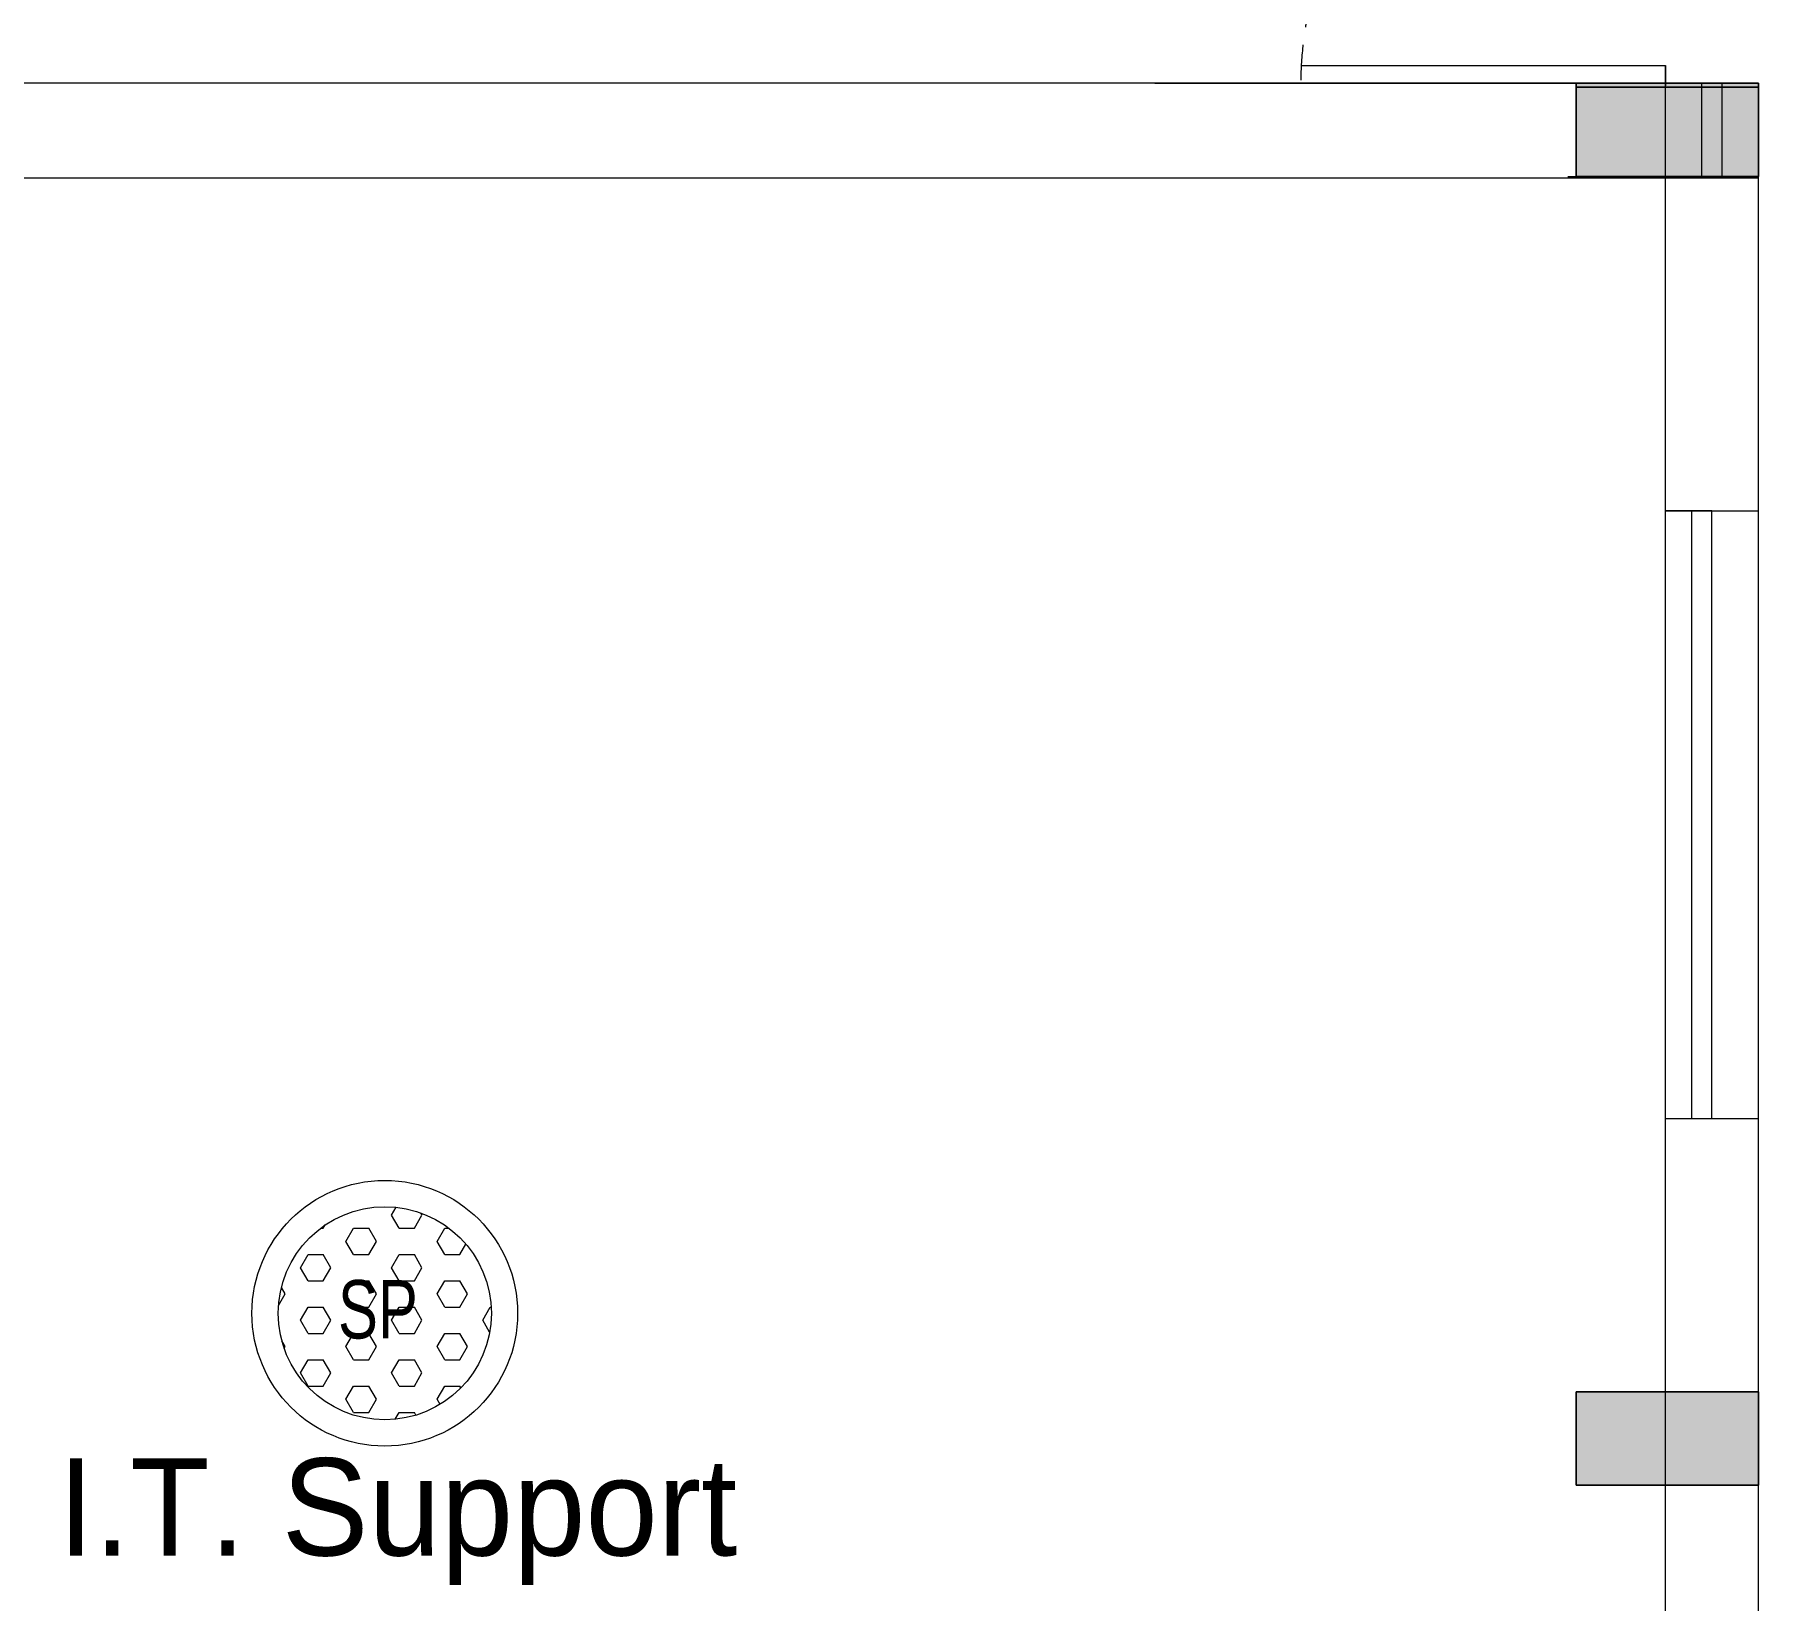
# Model space of a CAD drawing. Header units: metres. Extents: x 191982 to 427160, y -8904 to 80370.
# Drawn here: x 407812 to 412068, y 38377 to 42242 of the extents above; entities that cross this region are included whole.
import ezdxf

# ---------------------------------------------------------------- set-up
doc = ezdxf.new("R2010")
doc.units = ezdxf.units.M
doc.header["$LTSCALE"] = 700
doc.header["$MEASUREMENT"] = 0
doc.linetypes.add('HIDDEN2', pattern=[0.1875, 0.125, -0.0625])
doc.layers.add('MAIN GATE', color=7, linetype='Continuous', lineweight=9)
doc.layers.add('NEW PLANS', color=7, linetype='Continuous', lineweight=9)
doc.styles.add('RVR', font='MOD20.TTF')
doc.styles.get("Standard").update_dxf_attribs({"font": 'swisscl.ttf'})

# ---------------------------------------------------------------- blocks, each defined once
blk = doc.blocks.new('DAS')
at = {"layer": 'MAIN GATE'}
h = blk.add_hatch(dxfattribs=at)
h.set_pattern_fill('HEX', color=1, scale=0.3, style=0)
h.paths.add_polyline_path([(-3163.779, -2.1999, 1), (-3163.253, -2.1999, 1)])
at = {"layer": 'MAIN GATE', "color": 5}
for radius in [0.3279, 0.263]:
    blk.add_circle((-3163.516, -2.1999), radius, dxfattribs=at)
at = {"layer": 'NEW PLANS', "color": 7}
blk.add_text('SP', height=0.144, dxfattribs=at).set_placement((-3163.6314, -2.2621))

msp = doc.modelspace()

# ---------------------------------------------------------------- hatches: boundary and pattern name
at = {"layer": 'NEW PLANS'}
for points in [[(411847.772, 42121.692), (411847.772, 41891.692), (411617.772, 41891.692), (411617.772, 42121.692)], [(411847.772, 42121.692), (411847.772, 41891.692), (411617.772, 41891.692), (411617.772, 42121.692)], [(411617.772, 42121.692), (411617.772, 41891.692), (411837.772, 41891.692), (411837.772, 42121.692)], [(411617.772, 42121.692), (411617.772, 41891.692), (411837.772, 41891.692), (411837.772, 42121.692)], [(411617.772, 42121.692), (411617.772, 41891.692), (411837.772, 41891.692), (411837.772, 42121.692)], [(411617.772, 42121.692), (411617.772, 41891.692), (411837.772, 41891.692), (411837.772, 42121.692)], [(411847.772, 42121.692), (411847.772, 41891.692), (411617.772, 41891.692), (411617.772, 42121.692)], [(411847.772, 42121.692), (411847.772, 41891.692), (411617.772, 41891.692), (411617.772, 42121.692)], [(411617.772, 42121.692), (411617.772, 41891.692), (411837.772, 41891.692), (411837.772, 42121.692)], [(411617.772, 42121.692), (411617.772, 41891.692), (411837.772, 41891.692), (411837.772, 42121.692)], [(411617.772, 42121.692), (411617.772, 41891.692), (411837.772, 41891.692), (411837.772, 42121.692)], [(411847.772, 42121.692), (411847.772, 41891.692), (411617.772, 41891.692), (411617.772, 42121.692)], [(411847.772, 42121.692), (411847.772, 41891.692), (411617.772, 41891.692), (411617.772, 42121.692)], [(411617.772, 42121.692), (411617.772, 41891.692), (411837.772, 41891.692), (411837.772, 42121.692)], [(411617.772, 42121.692), (411617.772, 41891.692), (411837.772, 41891.692), (411837.772, 42121.692)], [(411847.772, 42121.692), (411847.772, 41891.692), (411617.772, 41891.692), (411617.772, 42121.692)], [(411847.772, 42121.692), (411847.772, 41891.692), (411617.772, 41891.692), (411617.772, 42121.692)], [(411847.772, 42121.692), (411847.772, 41891.692), (411617.772, 41891.692), (411617.772, 42121.692)], [(411847.772, 42121.692), (411847.772, 41891.692), (411617.772, 41891.692), (411617.772, 42121.692)], [(411617.772, 42121.692), (411617.772, 41891.692), (411837.772, 41891.692), (411837.772, 42121.692)], [(411617.772, 42121.692), (411617.772, 41891.692), (411837.772, 41891.692), (411837.772, 42121.692)], [(411617.772, 42121.692), (411617.772, 41891.692), (411837.772, 41891.692), (411837.772, 42121.692)], [(411617.772, 42121.692), (411617.772, 41891.692), (411837.772, 41891.692), (411837.772, 42121.692)], [(411847.772, 42121.692), (411847.772, 41891.692), (411617.772, 41891.692), (411617.772, 42121.692)], [(411847.772, 42121.692), (411847.772, 41891.692), (411617.772, 41891.692), (411617.772, 42121.692)], [(411617.772, 42121.692), (411617.772, 41891.692), (411837.772, 41891.692), (411837.772, 42121.692)], [(411617.772, 42121.692), (411617.772, 41891.692), (411837.772, 41891.692), (411837.772, 42121.692)], [(411617.772, 42121.692), (411617.772, 41891.692), (411837.772, 41891.692), (411837.772, 42121.692)], [(411847.772, 42121.692), (411847.772, 41891.692), (411617.772, 41891.692), (411617.772, 42121.692)], [(411847.772, 42121.692), (411847.772, 41891.692), (411617.772, 41891.692), (411617.772, 42121.692)], [(411617.772, 42121.692), (411617.772, 41891.692), (411837.772, 41891.692), (411837.772, 42121.692)], [(411617.772, 42121.692), (411617.772, 41891.692), (411837.772, 41891.692), (411837.772, 42121.692)], [(411847.772, 42121.692), (411847.772, 41891.692), (411617.772, 41891.692), (411617.772, 42121.692)], [(411847.772, 42121.692), (411847.772, 41891.692), (411617.772, 41891.692), (411617.772, 42121.692)], [(411837.772, 42121.692), (411837.772, 41891.692), (412067.772, 41891.692), (412067.772, 42121.692)], [(411837.772, 42121.692), (411837.772, 41891.692), (412067.772, 41891.692), (412067.772, 42121.692)], [(411837.772, 42121.692), (411837.772, 41891.692), (412067.772, 41891.692), (412067.772, 42121.692)], [(411837.772, 42121.692), (411837.772, 41891.692), (412067.772, 41891.692), (412067.772, 42121.692)], [(411837.772, 42121.692), (411837.772, 41891.692), (412067.772, 41891.692), (412067.772, 42121.692)], [(411837.772, 42121.692), (411837.772, 41891.692), (412067.772, 41891.692), (412067.772, 42121.692)], [(411837.772, 42121.692), (411837.772, 41891.692), (412067.772, 41891.692), (412067.772, 42121.692)], [(411837.772, 42121.692), (411837.772, 41891.692), (412067.772, 41891.692), (412067.772, 42121.692)], [(411837.772, 42121.692), (411837.772, 41891.692), (412067.772, 41891.692), (412067.772, 42121.692)], [(411837.772, 42121.692), (411837.772, 41891.692), (412067.772, 41891.692), (412067.772, 42121.692)], [(411837.772, 42121.692), (411837.772, 41891.692), (412067.772, 41891.692), (412067.772, 42121.692)], [(411837.772, 42121.692), (411837.772, 41891.692), (412067.772, 41891.692), (412067.772, 42121.692)], [(411837.772, 42121.692), (411837.772, 41891.692), (412067.772, 41891.692), (412067.772, 42121.692)], [(411837.772, 42121.692), (411837.772, 41891.692), (412067.772, 41891.692), (412067.772, 42121.692)], [(411837.772, 42121.692), (411837.772, 41891.692), (412067.772, 41891.692), (412067.772, 42121.692)], [(411837.772, 42121.692), (411837.772, 41891.692), (412067.772, 41891.692), (412067.772, 42121.692)], [(411837.772, 42121.692), (411837.772, 41891.692), (412067.772, 41891.692), (412067.772, 42121.692)], [(411837.772, 42121.692), (411837.772, 41891.692), (412067.772, 41891.692), (412067.772, 42121.692)], [(411847.772, 42121.692), (412067.772, 42121.692), (412067.772, 41891.692), (411847.772, 41891.692)], [(411847.772, 42121.692), (412067.772, 42121.692), (412067.772, 41891.692), (411847.772, 41891.692)], [(411847.772, 42121.692), (412067.772, 42121.692), (412067.772, 41891.692), (411847.772, 41891.692)], [(411847.772, 42121.692), (412067.772, 42121.692), (412067.772, 41891.692), (411847.772, 41891.692)], [(411847.772, 42121.692), (412067.772, 42121.692), (412067.772, 41891.692), (411847.772, 41891.692)], [(411847.772, 42121.692), (412067.772, 42121.692), (412067.772, 41891.692), (411847.772, 41891.692)], [(411847.772, 42121.692), (412067.772, 42121.692), (412067.772, 41891.692), (411847.772, 41891.692)], [(411847.772, 42121.692), (412067.772, 42121.692), (412067.772, 41891.692), (411847.772, 41891.692)], [(411847.772, 42121.692), (412067.772, 42121.692), (412067.772, 41891.692), (411847.772, 41891.692)], [(411847.772, 42121.692), (412067.772, 42121.692), (412067.772, 41891.692), (411847.772, 41891.692)], [(411847.772, 42121.692), (412067.772, 42121.692), (412067.772, 41891.692), (411847.772, 41891.692)], [(411847.772, 42121.692), (412067.772, 42121.692), (412067.772, 41891.692), (411847.772, 41891.692)], [(411847.772, 42121.692), (412067.772, 42121.692), (412067.772, 41891.692), (411847.772, 41891.692)], [(411847.772, 42121.692), (412067.772, 42121.692), (412067.772, 41891.692), (411847.772, 41891.692)], [(411847.772, 42121.692), (412067.772, 42121.692), (412067.772, 41891.692), (411847.772, 41891.692)], [(411847.772, 42121.692), (412067.772, 42121.692), (412067.772, 41891.692), (411847.772, 41891.692)], [(411847.772, 38891.692), (411847.772, 38661.692), (411617.772, 38661.692), (411617.772, 38891.692)], [(411847.772, 38891.692), (411847.772, 38661.692), (411617.772, 38661.692), (411617.772, 38891.692)], [(411617.772, 38891.692), (411617.772, 38661.692), (411837.772, 38661.692), (411837.772, 38891.692)], [(411617.772, 38891.692), (411617.772, 38661.692), (411837.772, 38661.692), (411837.772, 38891.692)], [(411617.772, 38891.692), (411617.772, 38661.692), (411837.772, 38661.692), (411837.772, 38891.692)], [(411847.772, 38891.692), (411847.772, 38661.692), (411617.772, 38661.692), (411617.772, 38891.692)], [(411847.772, 38891.692), (411847.772, 38661.692), (411617.772, 38661.692), (411617.772, 38891.692)], [(411617.772, 38891.692), (411617.772, 38661.692), (411837.772, 38661.692), (411837.772, 38891.692)], [(411617.772, 38891.692), (411617.772, 38661.692), (411837.772, 38661.692), (411837.772, 38891.692)], [(411847.772, 38891.692), (411847.772, 38661.692), (411617.772, 38661.692), (411617.772, 38891.692)], [(411847.772, 38891.692), (411847.772, 38661.692), (411617.772, 38661.692), (411617.772, 38891.692)], [(411847.772, 38891.692), (411847.772, 38661.692), (411617.772, 38661.692), (411617.772, 38891.692)], [(411847.772, 38891.692), (411847.772, 38661.692), (411617.772, 38661.692), (411617.772, 38891.692)], [(411617.772, 38891.692), (411617.772, 38661.692), (411837.772, 38661.692), (411837.772, 38891.692)], [(411617.772, 38891.692), (411617.772, 38661.692), (411837.772, 38661.692), (411837.772, 38891.692)], [(411617.772, 38891.692), (411617.772, 38661.692), (411837.772, 38661.692), (411837.772, 38891.692)], [(411847.772, 38891.692), (411847.772, 38661.692), (411617.772, 38661.692), (411617.772, 38891.692)], [(411847.772, 38891.692), (411847.772, 38661.692), (411617.772, 38661.692), (411617.772, 38891.692)], [(411617.772, 38891.692), (411617.772, 38661.692), (411837.772, 38661.692), (411837.772, 38891.692)], [(411617.772, 38891.692), (411617.772, 38661.692), (411837.772, 38661.692), (411837.772, 38891.692)], [(411847.772, 38891.692), (411847.772, 38661.692), (411617.772, 38661.692), (411617.772, 38891.692)], [(411847.772, 38891.692), (411847.772, 38661.692), (411617.772, 38661.692), (411617.772, 38891.692)], [(411837.772, 38891.692), (411837.772, 38661.692), (412067.772, 38661.692), (412067.772, 38891.692)], [(411837.772, 38891.692), (411837.772, 38661.692), (412067.772, 38661.692), (412067.772, 38891.692)], [(411837.772, 38891.692), (411837.772, 38661.692), (412067.772, 38661.692), (412067.772, 38891.692)], [(411837.772, 38891.692), (411837.772, 38661.692), (412067.772, 38661.692), (412067.772, 38891.692)], [(411837.772, 38891.692), (411837.772, 38661.692), (412067.772, 38661.692), (412067.772, 38891.692)], [(411837.772, 38891.692), (411837.772, 38661.692), (412067.772, 38661.692), (412067.772, 38891.692)], [(411837.772, 38891.692), (411837.772, 38661.692), (412067.772, 38661.692), (412067.772, 38891.692)], [(411837.772, 38891.692), (411837.772, 38661.692), (412067.772, 38661.692), (412067.772, 38891.692)], [(411837.772, 38891.692), (411837.772, 38661.692), (412067.772, 38661.692), (412067.772, 38891.692)], [(411837.772, 38891.692), (411837.772, 38661.692), (412067.772, 38661.692), (412067.772, 38891.692)], [(411847.772, 38891.692), (412067.772, 38891.692), (412067.772, 38661.692), (411847.772, 38661.692)], [(411847.772, 38891.692), (412067.772, 38891.692), (412067.772, 38661.692), (411847.772, 38661.692)], [(411847.772, 38891.692), (412067.772, 38891.692), (412067.772, 38661.692), (411847.772, 38661.692)], [(411847.772, 38891.692), (412067.772, 38891.692), (412067.772, 38661.692), (411847.772, 38661.692)], [(411847.772, 38891.692), (412067.772, 38891.692), (412067.772, 38661.692), (411847.772, 38661.692)], [(411847.772, 38891.692), (412067.772, 38891.692), (412067.772, 38661.692), (411847.772, 38661.692)], [(411847.772, 38891.692), (412067.772, 38891.692), (412067.772, 38661.692), (411847.772, 38661.692)], [(411847.772, 38891.692), (412067.772, 38891.692), (412067.772, 38661.692), (411847.772, 38661.692)], [(411847.772, 38891.692), (412067.772, 38891.692), (412067.772, 38661.692), (411847.772, 38661.692)], [(411847.772, 38891.692), (412067.772, 38891.692), (412067.772, 38661.692), (411847.772, 38661.692)], [(411847.772, 38891.692), (412067.772, 38891.692), (412067.772, 38661.692), (411847.772, 38661.692)], [(411847.772, 38891.692), (412067.772, 38891.692), (412067.772, 38661.692), (411847.772, 38661.692)]]:
    msp.add_hatch(color=256, dxfattribs=at).paths.add_polyline_path(points)

# ---------------------------------------------------------------- linework, layer by layer
for p, q in [((410937.772, 42165.168), (411837.772, 42165.168)), ((411837.772, 41888.216), (411837.772, 42165.168)), ((411837.772, 42165.168), (411837.772, 42115.168)), ((411837.772, 42121.692), (405837.772, 42121.692)), ((410577.772, 42121.692), (412067.772, 42121.692)), ((411597.519, 42121.692), (412067.772, 42121.692)), ((412067.772, 42121.692), (411617.772, 42121.692)), ((412067.772, 42121.692), (411617.772, 42121.692)), ((412067.772, 42121.692), (411617.772, 42121.692)), ((412067.772, 42121.692), (411617.772, 42121.692)), ((411617.772, 42121.692), (412067.772, 42121.692)), ((411617.772, 42121.692), (412067.772, 42121.692)), ((411617.772, 42121.692), (412067.772, 42121.692)), ((411617.772, 42121.692), (412067.772, 42121.692)), ((411617.772, 42121.692), (412067.772, 42121.692)), ((411617.772, 41891.692), (411617.772, 42121.692)), ((411617.772, 42121.692), (412067.772, 42121.692)), ((411617.772, 42121.692), (412067.772, 42121.692)), ((411617.772, 42121.692), (412067.772, 42121.692)), ((411617.772, 42121.692), (412067.772, 42121.692)), ((411617.772, 42121.692), (412067.772, 42121.692)), ((411617.772, 41891.692), (411617.772, 42121.692)), ((411617.772, 42121.692), (412067.772, 42121.692)), ((411617.772, 42121.692), (412067.772, 42121.692)), ((411617.772, 42121.692), (412067.772, 42121.692)), ((411617.772, 42121.692), (412067.772, 42121.692)), ((411617.772, 41891.692), (411617.772, 42121.692)), ((412067.772, 42121.692), (411617.772, 42121.692)), ((411617.772, 42121.692), (412067.772, 42121.692)), ((411617.772, 42121.692), (412067.772, 42121.692)), ((411617.772, 41891.692), (411617.772, 42121.692)), ((411617.772, 42121.692), (412067.772, 42121.692)), ((411617.772, 42121.692), (412067.772, 42121.692)), ((411617.772, 42121.692), (412067.772, 42121.692)), ((411617.772, 42121.692), (412067.772, 42121.692)), ((411617.772, 42121.692), (412067.772, 42121.692)), ((411617.772, 41891.692), (411617.772, 42121.692)), ((411617.772, 42121.692), (412067.772, 42121.692)), ((411617.772, 42121.692), (412067.772, 42121.692)), ((411617.772, 42121.692), (412067.772, 42121.692)), ((411617.772, 42121.692), (412067.772, 42121.692)), ((411617.772, 41891.692), (411617.772, 42121.692)), ((412067.772, 42121.692), (411617.772, 42121.692)), ((411617.772, 42121.692), (412067.772, 42121.692)), ((411617.772, 42121.692), (412067.772, 42121.692)), ((411617.772, 41891.692), (411617.772, 42121.692)), ((411617.772, 42121.692), (412067.772, 42121.692)), ((411617.772, 42121.692), (412067.772, 42121.692)), ((411617.772, 42121.692), (412067.772, 42121.692)), ((411617.772, 42121.692), (412067.772, 42121.692)), ((411617.772, 41891.692), (411617.772, 42121.692)), ((412067.772, 42121.692), (411617.772, 42121.692)), ((411617.772, 42121.692), (412067.772, 42121.692)), ((411617.772, 42121.692), (412067.772, 42121.692)), ((411617.772, 41891.692), (411617.772, 42121.692)), ((412067.772, 42121.692), (411617.772, 42121.692)), ((412067.772, 42121.692), (411617.772, 42121.692)), ((412067.772, 42121.692), (411617.772, 42121.692)), ((412067.772, 42121.692), (411617.772, 42121.692)), ((411617.772, 42121.692), (412067.772, 42121.692)), ((411617.772, 42121.692), (412067.772, 42121.692)), ((411617.772, 42121.692), (412067.772, 42121.692)), ((411617.772, 42121.692), (412067.772, 42121.692)), ((411617.772, 42121.692), (412067.772, 42121.692)), ((411617.772, 41891.692), (411617.772, 42121.692)), ((411617.772, 42121.692), (412067.772, 42121.692)), ((411617.772, 42121.692), (412067.772, 42121.692)), ((411617.772, 42121.692), (412067.772, 42121.692)), ((411617.772, 42121.692), (412067.772, 42121.692)), ((411617.772, 42121.692), (412067.772, 42121.692)), ((411617.772, 41891.692), (411617.772, 42121.692)), ((411617.772, 42121.692), (412067.772, 42121.692)), ((411617.772, 42121.692), (412067.772, 42121.692)), ((411617.772, 42121.692), (412067.772, 42121.692)), ((411617.772, 42121.692), (412067.772, 42121.692)), ((411617.772, 41891.692), (411617.772, 42121.692)), ((412067.772, 42121.692), (411617.772, 42121.692)), ((411617.772, 42121.692), (412067.772, 42121.692)), ((411617.772, 42121.692), (412067.772, 42121.692)), ((411617.772, 41891.692), (411617.772, 42121.692)), ((411617.772, 42121.692), (412067.772, 42121.692)), ((411617.772, 42121.692), (412067.772, 42121.692)), ((411617.772, 42121.692), (412067.772, 42121.692)), ((411617.772, 42121.692), (412067.772, 42121.692)), ((411617.772, 42121.692), (412067.772, 42121.692)), ((411617.772, 41891.692), (411617.772, 42121.692)), ((411617.772, 42121.692), (412067.772, 42121.692)), ((411617.772, 42121.692), (412067.772, 42121.692)), ((411617.772, 42121.692), (412067.772, 42121.692)), ((411617.772, 42121.692), (412067.772, 42121.692)), ((411617.772, 41891.692), (411617.772, 42121.692)), ((412067.772, 42121.692), (411617.772, 42121.692)), ((411617.772, 42121.692), (412067.772, 42121.692)), ((411617.772, 42121.692), (412067.772, 42121.692)), ((411617.772, 41891.692), (411617.772, 42121.692)), ((411617.772, 42121.692), (412067.772, 42121.692)), ((411617.772, 42121.692), (412067.772, 42121.692)), ((411617.772, 42121.692), (412067.772, 42121.692)), ((411617.772, 42121.692), (412067.772, 42121.692)), ((411617.772, 41891.692), (411617.772, 42121.692)), ((412067.772, 42121.692), (411617.772, 42121.692)), ((411617.772, 42121.692), (412067.772, 42121.692)), ((411617.772, 42121.692), (412067.772, 42121.692)), ((411617.772, 41891.692), (411617.772, 42121.692)), ((412067.772, 42111.692), (411617.772, 42111.692)), ((412067.772, 42111.692), (411617.772, 42111.692)), ((412067.772, 42111.692), (411617.772, 42111.692)), ((412067.772, 42111.692), (411617.772, 42111.692)), ((411617.772, 42111.692), (412067.772, 42111.692)), ((411617.772, 42111.692), (412067.772, 42111.692)), ((411617.772, 42111.692), (412067.772, 42111.692)), ((411617.772, 42111.692), (412067.772, 42111.692)), ((411617.772, 42111.692), (412067.772, 42111.692)), ((411617.772, 42111.692), (412067.772, 42111.692)), ((411617.772, 42111.692), (412067.772, 42111.692)), ((411617.772, 42111.692), (412067.772, 42111.692)), ((411617.772, 42111.692), (412067.772, 42111.692)), ((411617.772, 42111.692), (412067.772, 42111.692)), ((411617.772, 42111.692), (412067.772, 42111.692)), ((411617.772, 42111.692), (412067.772, 42111.692)), ((411617.772, 42111.692), (412067.772, 42111.692)), ((411617.772, 42111.692), (412067.772, 42111.692)), ((411617.772, 42111.692), (412067.772, 42111.692)), ((411617.772, 42111.692), (412067.772, 42111.692)), ((411617.772, 42111.692), (412067.772, 42111.692)), ((411617.772, 42111.692), (412067.772, 42111.692)), ((411617.772, 42111.692), (412067.772, 42111.692)), ((411617.772, 42111.692), (412067.772, 42111.692)), ((411617.772, 42111.692), (412067.772, 42111.692)), ((411617.772, 42111.692), (412067.772, 42111.692)), ((411617.772, 42111.692), (412067.772, 42111.692)), ((411617.772, 42111.692), (412067.772, 42111.692)), ((411617.772, 42111.692), (412067.772, 42111.692)), ((411617.772, 42111.692), (412067.772, 42111.692)), ((411617.772, 42111.692), (412067.772, 42111.692)), ((411617.772, 42111.692), (412067.772, 42111.692)), ((411617.772, 42111.692), (412067.772, 42111.692)), ((411617.772, 42111.692), (412067.772, 42111.692)), ((411617.772, 42111.692), (412067.772, 42111.692)), ((411617.772, 42111.692), (412067.772, 42111.692)), ((411617.772, 42111.692), (412067.772, 42111.692)), ((411837.772, 39641.692), (411837.772, 42121.692)), ((411837.772, 39641.692), (411837.772, 42121.692)), ((411837.772, 41888.216), (411837.772, 42121.692)), ((411927.772, 41891.692), (411927.772, 42121.692)), ((411927.772, 41891.692), (411927.772, 42121.692)), ((411977.772, 41891.692), (411977.772, 42121.692)), ((411977.772, 41891.692), (411977.772, 42121.692)), ((412067.772, 39641.692), (412067.772, 42121.692)), ((412067.772, 41891.692), (412067.772, 42121.692)), ((412067.772, 41891.692), (412067.772, 42121.692)), ((412067.772, 41891.692), (412067.772, 42121.692)), ((412067.772, 41891.692), (412067.772, 42121.692)), ((412067.772, 41891.692), (412067.772, 42121.692)), ((412067.772, 41891.692), (412067.772, 42121.692)), ((412067.772, 41891.692), (412067.772, 42121.692)), ((412067.772, 41891.692), (412067.772, 42121.692)), ((412067.772, 39641.692), (412067.772, 42121.692)), ((412067.772, 41888.216), (412067.772, 42121.692)), ((412067.772, 41891.692), (412067.772, 42121.692)), ((412067.772, 41891.692), (412067.772, 42121.692)), ((412067.772, 41891.692), (412067.772, 42121.692)), ((412067.772, 41891.692), (412067.772, 42121.692)), ((412067.772, 41891.692), (412067.772, 42121.692)), ((412067.772, 41891.692), (412067.772, 42121.692)), ((412067.772, 41891.692), (412067.772, 42121.692)), ((412067.772, 41891.692), (412067.772, 42121.692)), ((412067.772, 41888.216), (412067.772, 42121.692)), ((405837.772, 41888.216), (412067.772, 41888.216)), ((411597.519, 41891.692), (412067.772, 41891.692)), ((412067.772, 41891.692), (411617.772, 41891.692)), ((412067.772, 41891.692), (411617.772, 41891.692)), ((412067.772, 41891.692), (411617.772, 41891.692)), ((412067.772, 41891.692), (411617.772, 41891.692)), ((411617.772, 41891.692), (412067.772, 41891.692)), ((411617.772, 41891.692), (412067.772, 41891.692)), ((411617.772, 41891.692), (412067.772, 41891.692)), ((411617.772, 41891.692), (412067.772, 41891.692)), ((411617.772, 41891.692), (412067.772, 41891.692)), ((411617.772, 41891.692), (412067.772, 41891.692)), ((411617.772, 41891.692), (412067.772, 41891.692)), ((411617.772, 41891.692), (412067.772, 41891.692)), ((411617.772, 41891.692), (412067.772, 41891.692)), ((411617.772, 41891.692), (412067.772, 41891.692)), ((411617.772, 41891.692), (412067.772, 41891.692)), ((411617.772, 41891.692), (412067.772, 41891.692)), ((411617.772, 41891.692), (412067.772, 41891.692)), ((411617.772, 41891.692), (412067.772, 41891.692)), ((411617.772, 41891.692), (412067.772, 41891.692)), ((411617.772, 41891.692), (412067.772, 41891.692)), ((411617.772, 41891.692), (412067.772, 41891.692)), ((411617.772, 41891.692), (412067.772, 41891.692)), ((411617.772, 41891.692), (412067.772, 41891.692)), ((411617.772, 41891.692), (412067.772, 41891.692)), ((411617.772, 41891.692), (412067.772, 41891.692)), ((411617.772, 41891.692), (412067.772, 41891.692)), ((411617.772, 41891.692), (412067.772, 41891.692)), ((411617.772, 41891.692), (412067.772, 41891.692)), ((411617.772, 41891.692), (412067.772, 41891.692)), ((411617.772, 41891.692), (412067.772, 41891.692)), ((411617.772, 41891.692), (412067.772, 41891.692)), ((411617.772, 41891.692), (412067.772, 41891.692)), ((411617.772, 41891.692), (412067.772, 41891.692)), ((411617.772, 41891.692), (412067.772, 41891.692)), ((411617.772, 41891.692), (412067.772, 41891.692)), ((411617.772, 41891.692), (412067.772, 41891.692)), ((411617.772, 41891.692), (412067.772, 41891.692)), ((412067.772, 41891.692), (411617.772, 41891.692)), ((412067.772, 41891.692), (411617.772, 41891.692)), ((412067.772, 41891.692), (411617.772, 41891.692)), ((412067.772, 41891.692), (411617.772, 41891.692)), ((411617.772, 41891.692), (412067.772, 41891.692)), ((411617.772, 41891.692), (412067.772, 41891.692)), ((411617.772, 41891.692), (412067.772, 41891.692)), ((411617.772, 41891.692), (412067.772, 41891.692)), ((411617.772, 41891.692), (412067.772, 41891.692)), ((411617.772, 41891.692), (412067.772, 41891.692)), ((411617.772, 41891.692), (412067.772, 41891.692)), ((411617.772, 41891.692), (412067.772, 41891.692)), ((411617.772, 41891.692), (412067.772, 41891.692)), ((411617.772, 41891.692), (412067.772, 41891.692)), ((411617.772, 41891.692), (412067.772, 41891.692)), ((411617.772, 41891.692), (412067.772, 41891.692)), ((411617.772, 41891.692), (412067.772, 41891.692)), ((411617.772, 41891.692), (412067.772, 41891.692)), ((411617.772, 41891.692), (412067.772, 41891.692)), ((411617.772, 41891.692), (412067.772, 41891.692)), ((411617.772, 41891.692), (412067.772, 41891.692)), ((411617.772, 41891.692), (412067.772, 41891.692)), ((411617.772, 41891.692), (412067.772, 41891.692)), ((411617.772, 41891.692), (412067.772, 41891.692)), ((411617.772, 41891.692), (412067.772, 41891.692)), ((411617.772, 41891.692), (412067.772, 41891.692)), ((411617.772, 41891.692), (412067.772, 41891.692)), ((411617.772, 41891.692), (412067.772, 41891.692)), ((411617.772, 41891.692), (412067.772, 41891.692)), ((411617.772, 41891.692), (412067.772, 41891.692)), ((411617.772, 41891.692), (412067.772, 41891.692)), ((411617.772, 41891.692), (412067.772, 41891.692)), ((411617.772, 41891.692), (412067.772, 41891.692)), ((411617.772, 41891.692), (412067.772, 41891.692)), ((411617.772, 41891.692), (412067.772, 41891.692)), ((411617.772, 41891.692), (412067.772, 41891.692)), ((411617.772, 41891.692), (412067.772, 41891.692)), ((411837.772, 41838.216), (411837.772, 41888.216)), ((411837.772, 39566.067), (411837.772, 41066.067)), ((411952.772, 41066.067), (411837.772, 41066.067)), ((411837.772, 41066.067), (412067.772, 41066.067)), ((411837.772, 39566.067), (411837.772, 41066.067)), ((411902.772, 39566.067), (411902.772, 41066.067)), ((411952.772, 39566.067), (411952.772, 41066.067)), ((412067.772, 39566.067), (412067.772, 41066.067)), ((412067.772, 39566.067), (412067.772, 41066.067)), ((412067.772, 39641.692), (412067.772, 40571.692)), ((411837.772, 36661.692), (411837.772, 39641.692)), ((411837.772, 38891.692), (411837.772, 39641.692)), ((411837.772, 36544.413), (411837.772, 39641.692)), ((411837.772, 38891.692), (411837.772, 39641.692)), ((412067.772, 36661.692), (412067.772, 39641.692)), ((412067.772, 38891.692), (412067.772, 39641.692)), ((412067.772, 36544.413), (412067.772, 39641.692)), ((412067.772, 38891.692), (412067.772, 39641.692)), ((412067.772, 39566.067), (411837.772, 39566.067)), ((412067.772, 38891.692), (411617.772, 38891.692)), ((412067.772, 38891.692), (411617.772, 38891.692)), ((412067.772, 38891.692), (411617.772, 38891.692)), ((412067.772, 38891.692), (411617.772, 38891.692)), ((411617.772, 38891.692), (412067.772, 38891.692)), ((411617.772, 38891.692), (412067.772, 38891.692)), ((411617.772, 38891.692), (412067.772, 38891.692)), ((411617.772, 38891.692), (412067.772, 38891.692)), ((411617.772, 38891.692), (412067.772, 38891.692)), ((411617.772, 38661.692), (411617.772, 38891.692)), ((411617.772, 38891.692), (412067.772, 38891.692)), ((411617.772, 38891.692), (412067.772, 38891.692)), ((411617.772, 38891.692), (412067.772, 38891.692)), ((411617.772, 38891.692), (412067.772, 38891.692)), ((411617.772, 38661.692), (411617.772, 38891.692)), ((412067.772, 38891.692), (411617.772, 38891.692)), ((411617.772, 38891.692), (412067.772, 38891.692)), ((411617.772, 38891.692), (412067.772, 38891.692)), ((411617.772, 38661.692), (411617.772, 38891.692)), ((411617.772, 38891.692), (412067.772, 38891.692)), ((411617.772, 38891.692), (412067.772, 38891.692)), ((411617.772, 38891.692), (412067.772, 38891.692)), ((411617.772, 38891.692), (412067.772, 38891.692)), ((411617.772, 38661.692), (411617.772, 38891.692)), ((412067.772, 38891.692), (411617.772, 38891.692)), ((411617.772, 38891.692), (412067.772, 38891.692)), ((411617.772, 38891.692), (412067.772, 38891.692)), ((411617.772, 38661.692), (411617.772, 38891.692)), ((412067.772, 38891.692), (411617.772, 38891.692)), ((412067.772, 38891.692), (411617.772, 38891.692)), ((412067.772, 38891.692), (411617.772, 38891.692)), ((412067.772, 38891.692), (411617.772, 38891.692)), ((411617.772, 38891.692), (412067.772, 38891.692)), ((411617.772, 38891.692), (412067.772, 38891.692)), ((411617.772, 38891.692), (412067.772, 38891.692)), ((411617.772, 38891.692), (412067.772, 38891.692)), ((411617.772, 38891.692), (412067.772, 38891.692)), ((411617.772, 38661.692), (411617.772, 38891.692)), ((411617.772, 38891.692), (412067.772, 38891.692)), ((411617.772, 38891.692), (412067.772, 38891.692)), ((411617.772, 38891.692), (412067.772, 38891.692)), ((411617.772, 38891.692), (412067.772, 38891.692)), ((411617.772, 38661.692), (411617.772, 38891.692)), ((412067.772, 38891.692), (411617.772, 38891.692)), ((411617.772, 38891.692), (412067.772, 38891.692)), ((411617.772, 38891.692), (412067.772, 38891.692)), ((411617.772, 38661.692), (411617.772, 38891.692)), ((411617.772, 38891.692), (412067.772, 38891.692)), ((411617.772, 38891.692), (412067.772, 38891.692)), ((411617.772, 38891.692), (412067.772, 38891.692)), ((411617.772, 38891.692), (412067.772, 38891.692)), ((411617.772, 38661.692), (411617.772, 38891.692)), ((412067.772, 38891.692), (411617.772, 38891.692)), ((411617.772, 38891.692), (412067.772, 38891.692)), ((411617.772, 38891.692), (412067.772, 38891.692)), ((411617.772, 38661.692), (411617.772, 38891.692)), ((412067.772, 38661.692), (412067.772, 38891.692)), ((412067.772, 38661.692), (412067.772, 38891.692)), ((412067.772, 38661.692), (412067.772, 38891.692)), ((412067.772, 38661.692), (412067.772, 38891.692)), ((412067.772, 38661.692), (412067.772, 38891.692)), ((412067.772, 38661.692), (412067.772, 38891.692)), ((412067.772, 38661.692), (412067.772, 38891.692)), ((412067.772, 38661.692), (412067.772, 38891.692)), ((412067.772, 38661.692), (412067.772, 38891.692)), ((412067.772, 38661.692), (412067.772, 38891.692)), ((412067.772, 38661.692), (412067.772, 38891.692)), ((412067.772, 38661.692), (412067.772, 38891.692)), ((412067.772, 38661.692), (411617.772, 38661.692)), ((412067.772, 38661.692), (411617.772, 38661.692)), ((412067.772, 38661.692), (411617.772, 38661.692)), ((412067.772, 38661.692), (411617.772, 38661.692)), ((411617.772, 38661.692), (412067.772, 38661.692)), ((411617.772, 38661.692), (412067.772, 38661.692)), ((411617.772, 38661.692), (412067.772, 38661.692)), ((411617.772, 38661.692), (412067.772, 38661.692)), ((411617.772, 38661.692), (412067.772, 38661.692)), ((411617.772, 38661.692), (412067.772, 38661.692)), ((411617.772, 38661.692), (412067.772, 38661.692)), ((411617.772, 38661.692), (412067.772, 38661.692)), ((411617.772, 38661.692), (412067.772, 38661.692)), ((411617.772, 38661.692), (412067.772, 38661.692)), ((411617.772, 38661.692), (412067.772, 38661.692)), ((411617.772, 38661.692), (412067.772, 38661.692)), ((411617.772, 38661.692), (412067.772, 38661.692)), ((411617.772, 38661.692), (412067.772, 38661.692)), ((411617.772, 38661.692), (412067.772, 38661.692)), ((411617.772, 38661.692), (412067.772, 38661.692)), ((411617.772, 38661.692), (412067.772, 38661.692)), ((412067.772, 38661.692), (411617.772, 38661.692)), ((412067.772, 38661.692), (411617.772, 38661.692)), ((412067.772, 38661.692), (411617.772, 38661.692)), ((412067.772, 38661.692), (411617.772, 38661.692)), ((411617.772, 38661.692), (412067.772, 38661.692)), ((411617.772, 38661.692), (412067.772, 38661.692)), ((411617.772, 38661.692), (412067.772, 38661.692)), ((411617.772, 38661.692), (412067.772, 38661.692)), ((411617.772, 38661.692), (412067.772, 38661.692)), ((411617.772, 38661.692), (412067.772, 38661.692)), ((411617.772, 38661.692), (412067.772, 38661.692)), ((411617.772, 38661.692), (412067.772, 38661.692)), ((411617.772, 38661.692), (412067.772, 38661.692)), ((411617.772, 38661.692), (412067.772, 38661.692)), ((411617.772, 38661.692), (412067.772, 38661.692)), ((411617.772, 38661.692), (412067.772, 38661.692)), ((411617.772, 38661.692), (412067.772, 38661.692)), ((411617.772, 38661.692), (412067.772, 38661.692)), ((411617.772, 38661.692), (412067.772, 38661.692)), ((411617.772, 38661.692), (412067.772, 38661.692)), ((411617.772, 38661.692), (412067.772, 38661.692))]:
    msp.add_line(p, q, dxfattribs=at)
for points in [[(411617.772, 41891.692), (411617.772, 42121.692), (412067.772, 42121.692), (412067.772, 41891.692)], [(411617.772, 41891.692), (411617.772, 42121.692), (412067.772, 42121.692), (412067.772, 41891.692)], [(412067.772, 41891.692), (412067.772, 42121.692), (411617.772, 42121.692), (411617.772, 41891.692)], [(412067.772, 41891.692), (412067.772, 42121.692), (411617.772, 42121.692), (411617.772, 41891.692)], [(412067.772, 41891.692), (412067.772, 42121.692), (411617.772, 42121.692), (411617.772, 41891.692)], [(412067.772, 41891.692), (412067.772, 42121.692), (411617.772, 42121.692), (411617.772, 41891.692)], [(411617.772, 41891.692), (411617.772, 42121.692), (412067.772, 42121.692), (412067.772, 41891.692)], [(411617.772, 41891.692), (411617.772, 42121.692), (412067.772, 42121.692), (412067.772, 41891.692)], [(412067.772, 41891.692), (412067.772, 42121.692), (411617.772, 42121.692), (411617.772, 41891.692)], [(412067.772, 41891.692), (412067.772, 42121.692), (411617.772, 42121.692), (411617.772, 41891.692)], [(412067.772, 41891.692), (412067.772, 42121.692), (411617.772, 42121.692), (411617.772, 41891.692)], [(411617.772, 41891.692), (411617.772, 42121.692), (412067.772, 42121.692), (412067.772, 41891.692)], [(411617.772, 41891.692), (411617.772, 42121.692), (412067.772, 42121.692), (412067.772, 41891.692)], [(412067.772, 41891.692), (412067.772, 42121.692), (411617.772, 42121.692), (411617.772, 41891.692)], [(412067.772, 41891.692), (412067.772, 42121.692), (411617.772, 42121.692), (411617.772, 41891.692)], [(411617.772, 41891.692), (411617.772, 42121.692), (412067.772, 42121.692), (412067.772, 41891.692)], [(411617.772, 41891.692), (411617.772, 42121.692), (412067.772, 42121.692), (412067.772, 41891.692)], [(411617.772, 41891.692), (411617.772, 42121.692), (412067.772, 42121.692), (412067.772, 41891.692)], [(411617.772, 41891.692), (411617.772, 42121.692), (412067.772, 42121.692), (412067.772, 41891.692)], [(412067.772, 41891.692), (412067.772, 42121.692), (411617.772, 42121.692), (411617.772, 41891.692)], [(412067.772, 41891.692), (412067.772, 42121.692), (411617.772, 42121.692), (411617.772, 41891.692)], [(412067.772, 41891.692), (412067.772, 42121.692), (411617.772, 42121.692), (411617.772, 41891.692)], [(412067.772, 41891.692), (412067.772, 42121.692), (411617.772, 42121.692), (411617.772, 41891.692)], [(411617.772, 41891.692), (411617.772, 42121.692), (412067.772, 42121.692), (412067.772, 41891.692)], [(411617.772, 41891.692), (411617.772, 42121.692), (412067.772, 42121.692), (412067.772, 41891.692)], [(412067.772, 41891.692), (412067.772, 42121.692), (411617.772, 42121.692), (411617.772, 41891.692)], [(412067.772, 41891.692), (412067.772, 42121.692), (411617.772, 42121.692), (411617.772, 41891.692)], [(412067.772, 41891.692), (412067.772, 42121.692), (411617.772, 42121.692), (411617.772, 41891.692)], [(411617.772, 41891.692), (411617.772, 42121.692), (412067.772, 42121.692), (412067.772, 41891.692)], [(411617.772, 41891.692), (411617.772, 42121.692), (412067.772, 42121.692), (412067.772, 41891.692)], [(412067.772, 41891.692), (412067.772, 42121.692), (411617.772, 42121.692), (411617.772, 41891.692)], [(412067.772, 41891.692), (412067.772, 42121.692), (411617.772, 42121.692), (411617.772, 41891.692)], [(411617.772, 41891.692), (411617.772, 42121.692), (412067.772, 42121.692), (412067.772, 41891.692)], [(411617.772, 41891.692), (411617.772, 42121.692), (412067.772, 42121.692), (412067.772, 41891.692)], [(411617.772, 38661.692), (411617.772, 38891.692), (412067.772, 38891.692), (412067.772, 38661.692)], [(411617.772, 38661.692), (411617.772, 38891.692), (412067.772, 38891.692), (412067.772, 38661.692)], [(412067.772, 38661.692), (412067.772, 38891.692), (411617.772, 38891.692), (411617.772, 38661.692)], [(412067.772, 38661.692), (412067.772, 38891.692), (411617.772, 38891.692), (411617.772, 38661.692)], [(412067.772, 38661.692), (412067.772, 38891.692), (411617.772, 38891.692), (411617.772, 38661.692)], [(411617.772, 38661.692), (411617.772, 38891.692), (412067.772, 38891.692), (412067.772, 38661.692)], [(411617.772, 38661.692), (411617.772, 38891.692), (412067.772, 38891.692), (412067.772, 38661.692)], [(412067.772, 38661.692), (412067.772, 38891.692), (411617.772, 38891.692), (411617.772, 38661.692)], [(412067.772, 38661.692), (412067.772, 38891.692), (411617.772, 38891.692), (411617.772, 38661.692)], [(411617.772, 38661.692), (411617.772, 38891.692), (412067.772, 38891.692), (412067.772, 38661.692)], [(411617.772, 38661.692), (411617.772, 38891.692), (412067.772, 38891.692), (412067.772, 38661.692)], [(411617.772, 38661.692), (411617.772, 38891.692), (412067.772, 38891.692), (412067.772, 38661.692)], [(411617.772, 38661.692), (411617.772, 38891.692), (412067.772, 38891.692), (412067.772, 38661.692)], [(412067.772, 38661.692), (412067.772, 38891.692), (411617.772, 38891.692), (411617.772, 38661.692)], [(412067.772, 38661.692), (412067.772, 38891.692), (411617.772, 38891.692), (411617.772, 38661.692)], [(412067.772, 38661.692), (412067.772, 38891.692), (411617.772, 38891.692), (411617.772, 38661.692)], [(411617.772, 38661.692), (411617.772, 38891.692), (412067.772, 38891.692), (412067.772, 38661.692)], [(411617.772, 38661.692), (411617.772, 38891.692), (412067.772, 38891.692), (412067.772, 38661.692)], [(412067.772, 38661.692), (412067.772, 38891.692), (411617.772, 38891.692), (411617.772, 38661.692)], [(412067.772, 38661.692), (412067.772, 38891.692), (411617.772, 38891.692), (411617.772, 38661.692)], [(411617.772, 38661.692), (411617.772, 38891.692), (412067.772, 38891.692), (412067.772, 38661.692)], [(411617.772, 38661.692), (411617.772, 38891.692), (412067.772, 38891.692), (412067.772, 38661.692)]]:
    msp.add_lwpolyline(points, close=True, dxfattribs=at)
at = {"layer": 'NEW PLANS', "linetype": 'HIDDEN2'}
msp.add_arc((411837.772, 42115.168), 900, 90, 179.584676, dxfattribs=at)

# ---------------------------------------------------------------- block references
at = {"layer": 'MAIN GATE', "xscale": 1000, "yscale": 1000, "zscale": 1000}
msp.add_blockref('DAS', (3572193.097, 41285.958), dxfattribs=at)

# ---------------------------------------------------------------- texts
at = {"layer": 'MAIN GATE', "style": 'RVR'}
msp.add_text('I.T. Support', height=240, dxfattribs=at).set_placement((407870.046, 38488.134))

doc.saveas('drawing.dxf')
